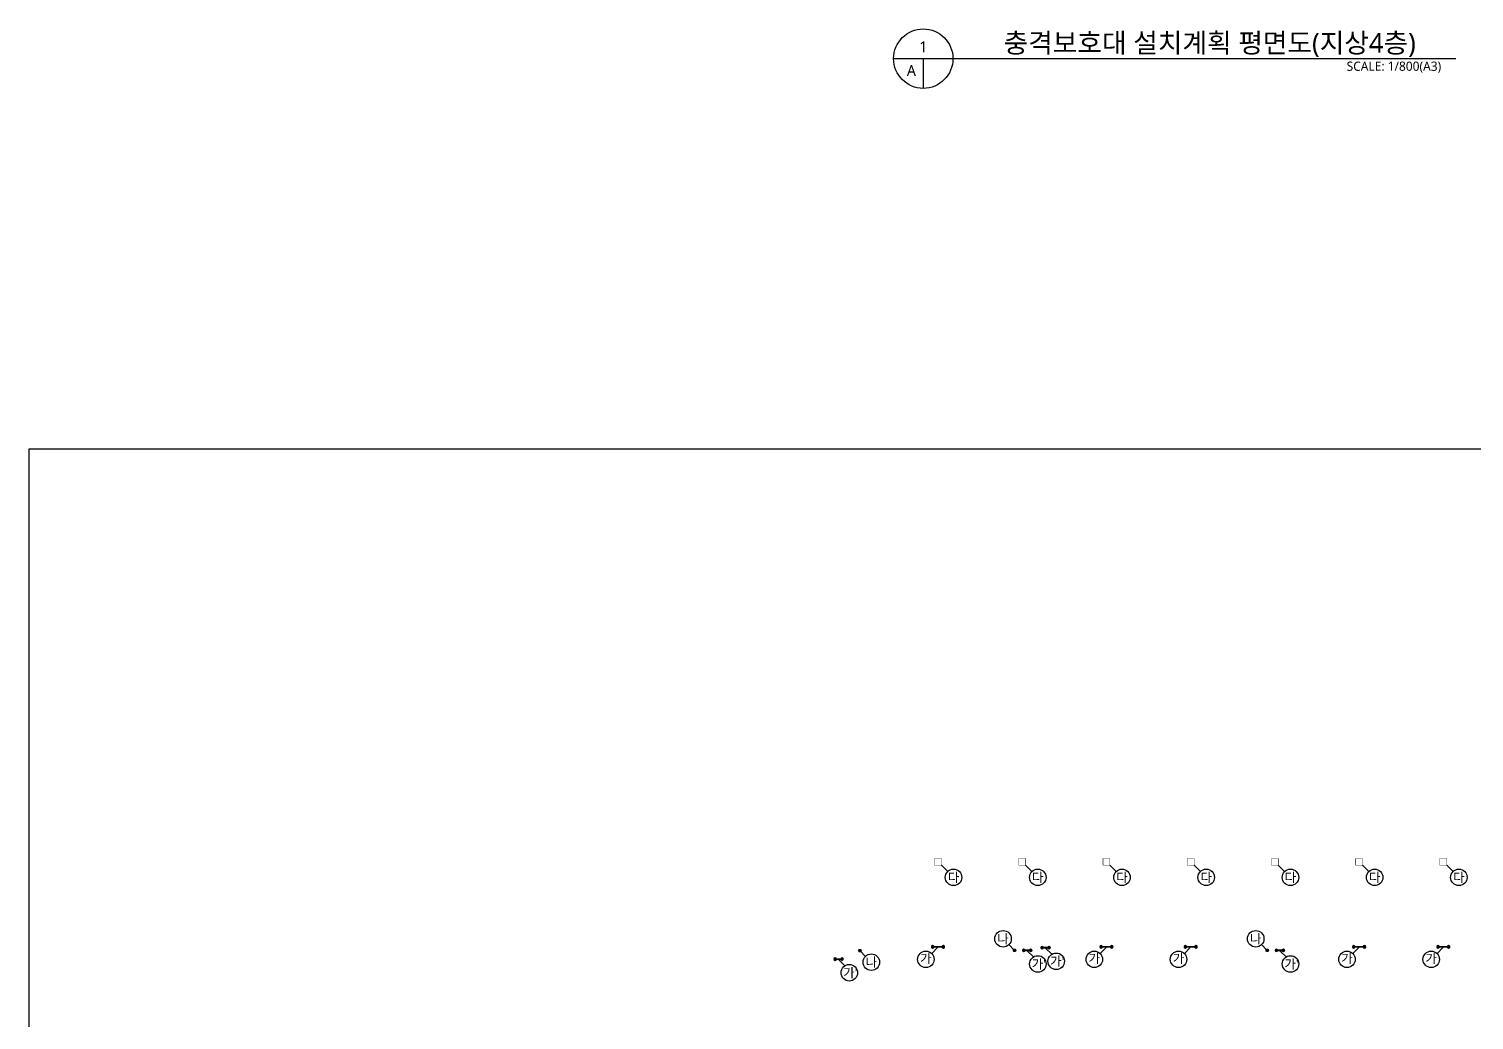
# Model space of a CAD drawing. Header units: millimetres. Extents: x 0 to 323546, y -1160640 to 197746.
# Drawn here: x 8000 to 196748, y -1028769 to -899382 of the extents above; entities that cross this region are included whole.
import ezdxf
from ezdxf.enums import TextEntityAlignment as Align

# ---------------------------------------------------------------- set-up
doc = ezdxf.new("R2010")
doc.units = ezdxf.units.MM
doc.header["$LTSCALE"] = 1000
doc.header["$MEASUREMENT"] = 0
doc.linetypes.add('HIDDEN', pattern=[0.375, 0.25, -0.125])
doc.layers.get('0').update_dxf_attribs({"linetype": 'CONTINUOUS'})
doc.layers.get('Defpoints').update_dxf_attribs({"color": 171, "linetype": 'CONTINUOUS'})
for name, color, linetype in [('A-TEX', 3, 'CONTINUOUS'), ('FLA', 2, 'CONTINUOUS'), ('LEAD', 7, 'CONTINUOUS'), ('POST', 5, 'CONTINUOUS'), ('POST-Bolt', 254, 'CONTINUOUS'), ('POST-c', 254, 'CONTINUOUS'), ('SYM', 7, 'CONTINUOUS'), ('TEXT', 3, 'CONTINUOUS'), ('충격보호대', 6, 'HIDDEN')]:
    doc.layers.add(name, color=color, linetype=linetype)
doc.styles.add('나눔바른고딕', font='NanumBarunGothic.ttf')

# ---------------------------------------------------------------- blocks, each defined once
blk = doc.blocks.new('gfdsgfrdsfsda')
at = {"layer": 'FLA'}
h = blk.add_hatch(color=252, dxfattribs=at)
edge = h.paths.add_edge_path()
edge.add_arc((875423, 1894708), 10, 450, 810, ccw=False)
h = blk.add_hatch(color=252, dxfattribs=at)
edge = h.paths.add_edge_path()
edge.add_arc((875467, 1894814), 10, 405, 765, ccw=False)
h = blk.add_hatch(color=252, dxfattribs=at)
edge = h.paths.add_edge_path()
edge.add_arc((875467, 1894602), 10, 495, 855, ccw=False)
h = blk.add_hatch(color=252, dxfattribs=at)
edge = h.paths.add_edge_path()
edge.add_arc((875573, 1894858), 10, 360, 720, ccw=False)
h = blk.add_hatch(color=252, dxfattribs=at)
edge = h.paths.add_edge_path()
edge.add_arc((875573, 1894558), 10, 180, 540, ccw=False)
h = blk.add_hatch(color=252, dxfattribs=at)
edge = h.paths.add_edge_path()
edge.add_arc((875679, 1894814), 10, 315, 675, ccw=False)
h = blk.add_hatch(color=252, dxfattribs=at)
edge = h.paths.add_edge_path()
edge.add_arc((875679, 1894602), 10, 225, 585, ccw=False)
h = blk.add_hatch(color=252, dxfattribs=at)
edge = h.paths.add_edge_path()
edge.add_arc((875723, 1894708), 10, 270, 630, ccw=False)
h = blk.add_hatch(color=252, dxfattribs=at)
edge = h.paths.add_edge_path()
edge.add_arc((876323, 1894708), 10, 450, 810, ccw=False)
h = blk.add_hatch(color=252, dxfattribs=at)
edge = h.paths.add_edge_path()
edge.add_arc((876367, 1894814), 10, 405, 765, ccw=False)
h = blk.add_hatch(color=252, dxfattribs=at)
edge = h.paths.add_edge_path()
edge.add_arc((876367, 1894602), 10, 495, 855, ccw=False)
h = blk.add_hatch(color=252, dxfattribs=at)
edge = h.paths.add_edge_path()
edge.add_arc((876473, 1894858), 10, 360, 720, ccw=False)
h = blk.add_hatch(color=252, dxfattribs=at)
edge = h.paths.add_edge_path()
edge.add_arc((876473, 1894558), 10, 180, 540, ccw=False)
h = blk.add_hatch(color=252, dxfattribs=at)
edge = h.paths.add_edge_path()
edge.add_arc((876579, 1894814), 10, 315, 675, ccw=False)
h = blk.add_hatch(color=252, dxfattribs=at)
edge = h.paths.add_edge_path()
edge.add_arc((876579, 1894602), 10, 225, 585, ccw=False)
h = blk.add_hatch(color=252, dxfattribs=at)
edge = h.paths.add_edge_path()
edge.add_arc((876623, 1894708), 10, 270, 630, ccw=False)
at = {"layer": 'FLA', "color": 252}
for centre, radius in [((875573, 1894708), 160), ((875423, 1894708), 10), ((875467, 1894814), 10), ((875467, 1894602), 10), ((875573, 1894858), 10), ((875573, 1894558), 10), ((875679, 1894814), 10), ((875679, 1894602), 10), ((875723, 1894708), 10), ((876473, 1894708), 160), ((876323, 1894708), 10), ((876367, 1894814), 10), ((876367, 1894602), 10), ((876473, 1894858), 10), ((876473, 1894558), 10), ((876579, 1894814), 10), ((876579, 1894602), 10), ((876623, 1894708), 10)]:
    blk.add_circle(centre, radius, dxfattribs=at)
at = {"layer": 'POST'}
for p, q in [((876473, 1894758), (875573, 1894758)), ((875573, 1894658), (876473, 1894658))]:
    blk.add_line(p, q, dxfattribs=at)
for points in [[(875673, 1894758), (875673, 1894808), (875473, 1894808), (875473, 1894608), (875673, 1894608), (875673, 1894658)], [(876373, 1894758), (876373, 1894808), (876573, 1894808), (876573, 1894608), (876373, 1894608), (876373, 1894658)]]:
    blk.add_lwpolyline(points, dxfattribs=at)
for centre, start, end in [((875573, 1894708), 90, 270), ((875573, 1894708), 270, 90), ((876473, 1894708), 90, 270), ((876473, 1894708), 270, 90)]:
    blk.add_arc(centre, 50, start, end, dxfattribs=at)
at = {"layer": 'POST-Bolt', "color": 252}
for p, q in [((875488, 1894778), (875517, 1894778)), ((875488, 1894638), (875517, 1894638)), ((875503, 1894763), (875503, 1894792)), ((875503, 1894652), (875503, 1894623)), ((875657, 1894778), (875628, 1894778)), ((875657, 1894638), (875628, 1894638)), ((875643, 1894763), (875643, 1894792)), ((875643, 1894652), (875643, 1894623)), ((876388, 1894778), (876417, 1894778)), ((876388, 1894638), (876417, 1894638)), ((876403, 1894763), (876403, 1894792)), ((876403, 1894652), (876403, 1894623)), ((876557, 1894778), (876528, 1894778)), ((876557, 1894638), (876528, 1894638)), ((876543, 1894763), (876543, 1894792)), ((876543, 1894652), (876543, 1894623))]:
    blk.add_line(p, q, dxfattribs=at)
for centre in [(875503, 1894778), (875503, 1894638), (875643, 1894778), (875643, 1894638), (876403, 1894778), (876403, 1894638), (876543, 1894778), (876543, 1894638)]:
    blk.add_circle(centre, 4.5, dxfattribs=at)
at = {"layer": 'POST-c'}
for p, q in [((876573, 1894708), (875473, 1894708)), ((875573, 1894608), (875573, 1894808)), ((876473, 1894608), (876473, 1894808))]:
    blk.add_line(p, q, dxfattribs=at)
blk = doc.blocks.new('A$C6ff59030')
at = {"layer": 'LEAD'}
blk.add_lwpolyline([(210, 610), (1029, 1429)], dxfattribs=at)
blk.add_circle((1941, 2005), 1078, dxfattribs=at)
at = {"layer": 'POST', "xscale": -1, "rotation": 90}
blk.add_blockref('gfdsgfrdsfsda', (1894868, 876633), dxfattribs=at)
at = {"layer": 'A-TEX', "style": '나눔바른고딕'}
blk.add_text("가'", height=1200, rotation=90, dxfattribs=at).set_placement((1941, 2130), align=Align.MIDDLE_CENTER)
blk = doc.blocks.new('1313')
at = {"rotation": 270}
blk.add_blockref('A$C6ff59030', (3105713, 2256406), dxfattribs=at)
blk = doc.blocks.new('충격보호대 가')
at = {"layer": 'FLA'}
h = blk.add_hatch(color=252, dxfattribs=at)
edge = h.paths.add_edge_path()
edge.add_arc((-150, 200), 10, 450, 810, ccw=False)
h = blk.add_hatch(color=252, dxfattribs=at)
edge = h.paths.add_edge_path()
edge.add_arc((-106, 306), 10, 405, 765, ccw=False)
h = blk.add_hatch(color=252, dxfattribs=at)
edge = h.paths.add_edge_path()
edge.add_arc((-106, 94), 10, 495, 855, ccw=False)
h = blk.add_hatch(color=252, dxfattribs=at)
edge = h.paths.add_edge_path()
edge.add_arc((0, 350), 10, 360, 720, ccw=False)
h = blk.add_hatch(color=252, dxfattribs=at)
edge = h.paths.add_edge_path()
edge.add_arc((0, 50), 10, 540, 900, ccw=False)
h = blk.add_hatch(color=252, dxfattribs=at)
edge = h.paths.add_edge_path()
edge.add_arc((106, 306), 10, 315, 675, ccw=False)
h = blk.add_hatch(color=252, dxfattribs=at)
edge = h.paths.add_edge_path()
edge.add_arc((106, 94), 10, 585, 945, ccw=False)
h = blk.add_hatch(color=252, dxfattribs=at)
edge = h.paths.add_edge_path()
edge.add_arc((150, 200), 10, 270, 630, ccw=False)
h = blk.add_hatch(color=252, dxfattribs=at)
edge = h.paths.add_edge_path()
edge.add_arc((-150, -1200), 10, 450, 810, ccw=False)
h = blk.add_hatch(color=252, dxfattribs=at)
edge = h.paths.add_edge_path()
edge.add_arc((-106, -1094), 10, 405, 765, ccw=False)
h = blk.add_hatch(color=252, dxfattribs=at)
edge = h.paths.add_edge_path()
edge.add_arc((-106, -1306), 10, 495, 855, ccw=False)
h = blk.add_hatch(color=252, dxfattribs=at)
edge = h.paths.add_edge_path()
edge.add_arc((0, -1050), 10, 360, 720, ccw=False)
h = blk.add_hatch(color=252, dxfattribs=at)
edge = h.paths.add_edge_path()
edge.add_arc((0, -1350), 10, 540, 900, ccw=False)
h = blk.add_hatch(color=252, dxfattribs=at)
edge = h.paths.add_edge_path()
edge.add_arc((106, -1094), 10, 315, 675, ccw=False)
h = blk.add_hatch(color=252, dxfattribs=at)
edge = h.paths.add_edge_path()
edge.add_arc((106, -1306), 10, 585, 945, ccw=False)
h = blk.add_hatch(color=252, dxfattribs=at)
edge = h.paths.add_edge_path()
edge.add_arc((150, -1200), 10, 270, 630, ccw=False)
at = {"layer": 'FLA', "color": 252}
for centre, radius in [((0, 200), 160), ((-150, 200), 10), ((-106, 306), 10), ((-106, 94), 10), ((0, 350), 10), ((0, 50), 10), ((106, 306), 10), ((106, 94), 10), ((150, 200), 10), ((0, -1200), 160), ((-150, -1200), 10), ((-106, -1094), 10), ((-106, -1306), 10), ((0, -1050), 10), ((0, -1350), 10), ((106, -1094), 10), ((106, -1306), 10), ((150, -1200), 10)]:
    blk.add_circle(centre, radius, dxfattribs=at)
at = {"layer": 'POST'}
for p, q in [((-50, 200), (-50, -1200)), ((50, -1200), (50, 200))]:
    blk.add_line(p, q, dxfattribs=at)
for points in [[(-50, 100), (-100, 100), (-100, 300), (100, 300), (100, 100), (50, 100)], [(-50, -1100), (-100, -1100), (-100, -1300), (100, -1300), (100, -1100), (50, -1100)]]:
    blk.add_lwpolyline(points, dxfattribs=at)
for centre, start, end in [((0, 200), 0, 180), ((0, 200), 180, 0), ((0, -1200), 0, 180), ((0, -1200), 180, 0)]:
    blk.add_arc(centre, 50, start, end, dxfattribs=at)
at = {"layer": 'POST-Bolt', "color": 252}
for p, q in [((-56, 270), (-85, 270)), ((-56, 130), (-85, 130)), ((-70, 284), (-70, 255)), ((-70, 115), (-70, 144)), ((55, 270), (84, 270)), ((55, 130), (84, 130)), ((70, 284), (70, 255)), ((70, 115), (70, 144)), ((-56, -1130), (-85, -1130)), ((-56, -1270), (-85, -1270)), ((-70, -1115), (-70, -1144)), ((-70, -1284), (-70, -1255)), ((55, -1130), (84, -1130)), ((55, -1270), (84, -1270)), ((70, -1115), (70, -1144)), ((70, -1284), (70, -1255))]:
    blk.add_line(p, q, dxfattribs=at)
for centre in [(-70, 270), (-70, 130), (70, 270), (70, 130), (-70, -1130), (-70, -1270), (70, -1130), (70, -1270)]:
    blk.add_circle(centre, 4.5, dxfattribs=at)
at = {"layer": 'POST-c'}
for p, q in [((100, 200), (-100, 200)), ((0, 300), (0, -1300)), ((100, -1200), (-100, -1200))]:
    blk.add_line(p, q, dxfattribs=at)
blk = doc.blocks.new('SWEEWRE')
at = {"layer": 'LEAD'}
blk.add_lwpolyline([(29, -508), (-791, -1327)], dxfattribs=at)
blk.add_circle((-1553, -2089), 1078, dxfattribs=at)
at = {"layer": 'POST', "xscale": -1, "rotation": 90.00000000000007}
blk.add_blockref('충격보호대 가', (-471, -458), dxfattribs=at)
at = {"layer": 'A-TEX', "style": '나눔바른고딕'}
blk.add_text('가', height=1200, dxfattribs=at).set_placement((-1553, -1966), align=Align.MIDDLE_CENTER)
blk = doc.blocks.new('봉형 충격보호대')
at = {"layer": 'FLA'}
h = blk.add_hatch(color=252, dxfattribs=at)
edge = h.paths.add_edge_path()
edge.add_arc((-150, 0), 10, -90, 270)
h = blk.add_hatch(color=252, dxfattribs=at)
edge = h.paths.add_edge_path()
edge.add_arc((-106, 106), 10, -135, 225)
h = blk.add_hatch(color=252, dxfattribs=at)
edge = h.paths.add_edge_path()
edge.add_arc((0, 150), 10, -180, 180)
h = blk.add_hatch(color=252, dxfattribs=at)
edge = h.paths.add_edge_path()
edge.add_arc((106, 106), 10, -225, 135)
h = blk.add_hatch(color=252, dxfattribs=at)
edge = h.paths.add_edge_path()
edge.add_arc((150, 0), 10, 90, 450)
h = blk.add_hatch(color=252, dxfattribs=at)
edge = h.paths.add_edge_path()
edge.add_arc((-106, -106), 10, -45, 315)
h = blk.add_hatch(color=252, dxfattribs=at)
edge = h.paths.add_edge_path()
edge.add_arc((0, -150), 10, 0, 360)
h = blk.add_hatch(color=252, dxfattribs=at)
edge = h.paths.add_edge_path()
edge.add_arc((106, -106), 10, 45, 405)
at = {"layer": 'FLA', "color": 252}
for centre, radius in [((0, 0), 160), ((-150, 0), 10), ((-106, 106), 10), ((0, 150), 10), ((106, 106), 10), ((150, 0), 10), ((-106, -106), 10), ((0, -150), 10), ((106, -106), 10)]:
    blk.add_circle(centre, radius, dxfattribs=at)
at = {"layer": 'POST'}
for p, q in [((100, 0), (-100, 0)), ((0, -100), (0, 100))]:
    blk.add_line(p, q, dxfattribs=at)
blk.add_lwpolyline([(50, 100), (-100, 100), (-100, -100), (100, -100), (100, 100), (50, 100)], dxfattribs=at)
for start, end in [(0, 180), (180, 0)]:
    blk.add_arc((0, 0), 50, start, end, dxfattribs=at)
at = {"layer": 'POST-Bolt', "color": 252}
for p, q in [((-56, 70), (-85, 70)), ((-70, 84), (-70, 55)), ((55, 70), (84, 70)), ((70, 84), (70, 55)), ((-56, -70), (-85, -70)), ((-70, -85), (-70, -56)), ((55, -70), (84, -70)), ((70, -85), (70, -56))]:
    blk.add_line(p, q, dxfattribs=at)
for centre in [(-70, 70), (70, 70), (-70, -70), (70, -70)]:
    blk.add_circle(centre, 4.5, dxfattribs=at)
blk = doc.blocks.new('GFDGRSD')
blk.add_line((889672, 1041433), (888969, 1040730))
at = {"layer": 'LEAD'}
blk.add_circle((888207, 1039968), 1078, dxfattribs=at)
at = {"layer": 'POST'}
blk.add_blockref('봉형 충격보호대', (889707, 1041468), dxfattribs=at)
at = {"layer": 'A-TEX', "style": '나눔바른고딕'}
blk.add_text('나', height=1200, rotation=270, dxfattribs=at).set_placement((888207, 1039968), align=Align.MIDDLE_CENTER)
blk = doc.blocks.new('xfgdgfsd')
blk.add_line((909556, 937697), (910258, 938399))
at = {"layer": 'LEAD'}
blk.add_circle((911021, 939162), 1078, dxfattribs=at)
at = {"layer": 'POST', "rotation": 180}
blk.add_blockref('봉형 충격보호대', (909521, 937662), dxfattribs=at)
at = {"layer": 'A-TEX', "style": '나눔바른고딕'}
blk.add_text('나', height=1200, rotation=270, dxfattribs=at).set_placement((911021, 939162), align=Align.MIDDLE_CENTER)
blk = doc.blocks.new('SDFAWERA')
at = {"layer": 'LEAD'}
blk.add_lwpolyline([(900, -900), (1719, -1719)], dxfattribs=at)
blk.add_circle((2482, -2482), 1078, dxfattribs=at)
at = {"layer": '충격보호대', "ltscale": 0.8, "const_width": 50}
blk.add_lwpolyline([(0, 0), (900, 0), (900, -900), (0, -900)], close=True, dxfattribs=at)
at = {"layer": 'A-TEX', "style": '나눔바른고딕'}
blk.add_text('다', height=1200, dxfattribs=at).set_placement((2482, -2482), align=Align.MIDDLE_CENTER)

msp = doc.modelspace()

# ---------------------------------------------------------------- linework, layer by layer
at = {"layer": 'Defpoints', "ltscale": 10000}
msp.add_lwpolyline([(292000, -954254.06), (8000, -954254.06), (8000, -1115221.91), (292000, -1115221.91)], close=True, dxfattribs=at)
at = {"layer": 'SYM'}
for p, q in [((120932.44, -903260.42), (194382.71, -903260.42)), ((124811.23, -903260.42), (124811.23, -907139.21))]:
    msp.add_line(p, q, dxfattribs=at)
msp.add_circle((124811.23, -903260.42), 3878.79, dxfattribs=at)

# ---------------------------------------------------------------- block references
for name, p in [('SDFAWERA', (126280.1, -1007659.47)), ('SDFAWERA', (137280.1, -1007659.47)), ('SDFAWERA', (148280.1, -1007659.47)), ('SDFAWERA', (159280.1, -1007659.47)), ('SDFAWERA', (170280.1, -1007659.47)), ('SDFAWERA', (181280.1, -1007659.47)), ('SDFAWERA', (192280.1, -1007659.47)), ('SWEEWRE', (126701.27, -1018751.81)), ('1313', (-2965542.94, -3275555.41)), ('SWEEWRE', (148701.27, -1018751.81)), ('SWEEWRE', (159701.27, -1018751.81)), ('SWEEWRE', (181701.27, -1018751.81)), ('SWEEWRE', (192701.27, -1018751.81)), ('1313', (-2992567.94, -3277055.41)), ('1313', (-2967942.94, -3275905.41)), ('1313', (-2934942.94, -3275905.41))]:
    msp.add_blockref(name, p)
at = {"rotation": 90}
for name, p in [('xfgdgfsd', (1074391.69, -1929180.15)), ('xfgdgfsd', (1107391.69, -1929180.15)), ('GFDGRSD', (1157997.99, -1909416.47))]:
    msp.add_blockref(name, p, dxfattribs=at)

# ---------------------------------------------------------------- texts
at = {"layer": 'TEXT', "style": '나눔바른고딕'}
msp.add_text('충격보호대 설치계획 평면도(지상4층)', height=2560, dxfattribs=at).set_placement((135302.26, -902484.66))
for s, p in [('1', (124811.23, -901708.9)), ('A', (123259.72, -904811.93))]:
    msp.add_text(s, height=1440, dxfattribs=at).set_placement(p, align=Align.MIDDLE)
msp.add_text('SCALE: 1/800(A3)', height=1200, dxfattribs=at).set_placement((192448.7, -903648.3), align=Align.TOP_RIGHT)

doc.saveas('drawing.dxf')
